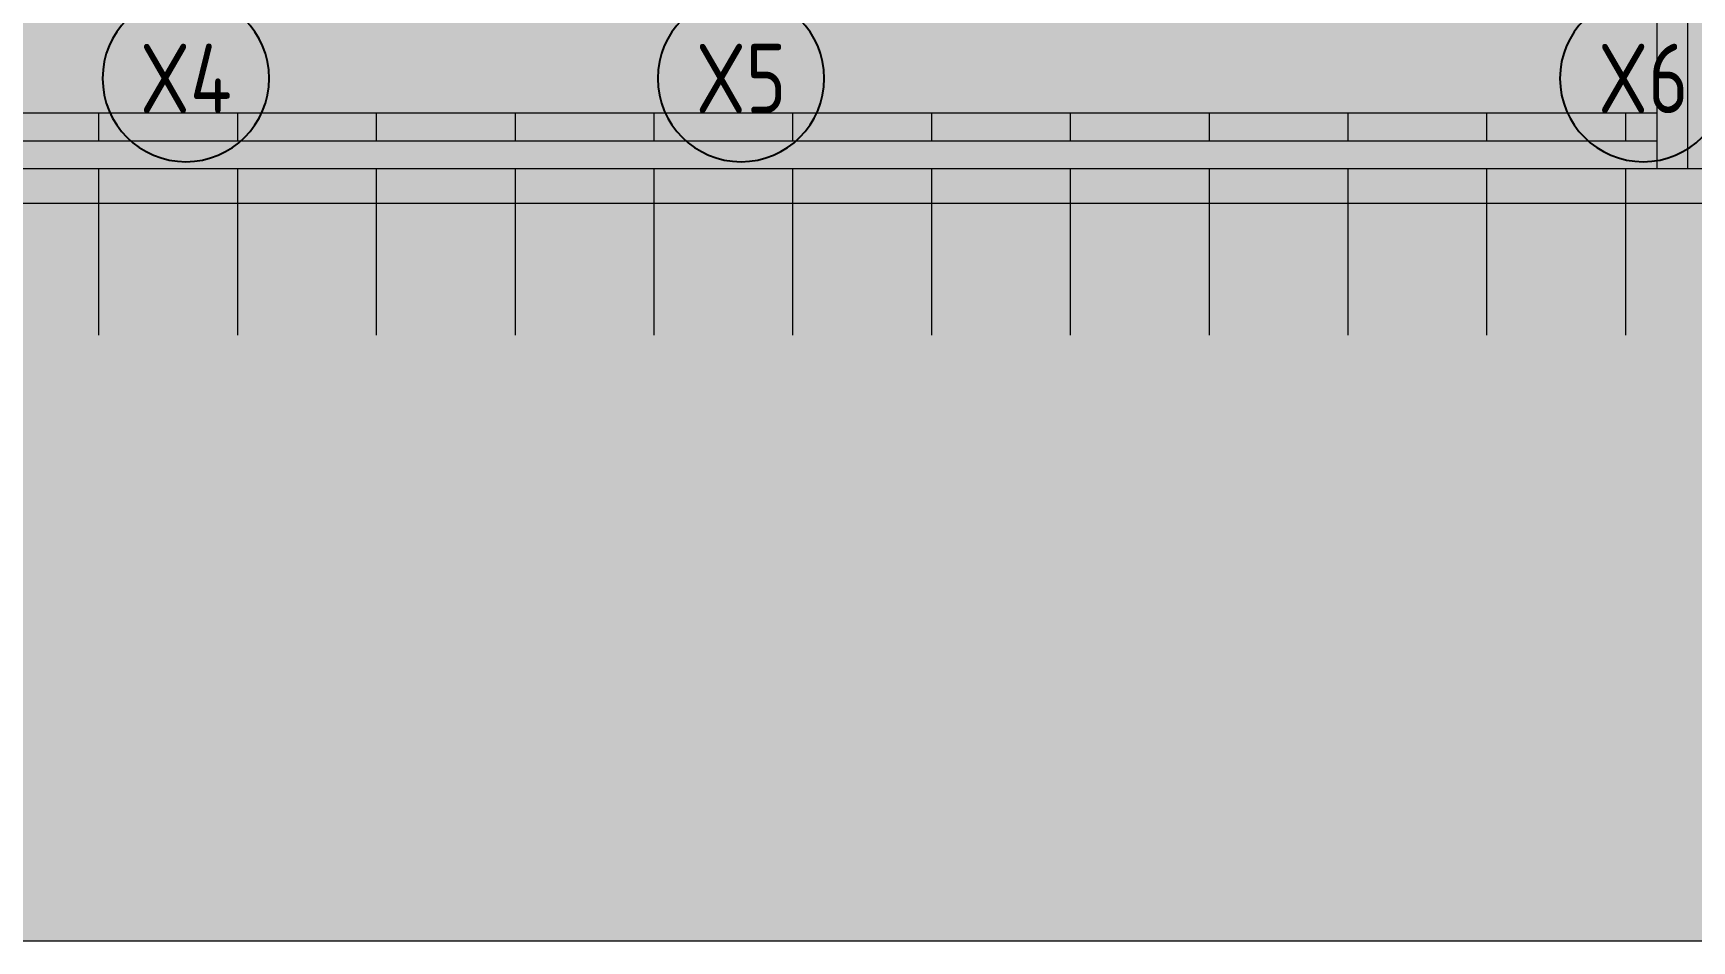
# Model space of a CAD drawing. Header units: millimetres. Extents: x 18162 to 7085488, y 72188 to 247925.
# Drawn here: x 4828340 to 4840290, y 72524 to 79063 of the extents above; entities that cross this region are included whole.
import ezdxf
from ezdxf.enums import TextEntityAlignment as Align

# ---------------------------------------------------------------- set-up
doc = ezdxf.new("R2010")
doc.units = ezdxf.units.MM
doc.header["$MEASUREMENT"] = 0
doc.linetypes.add('Dashed', pattern=[423.333333, 211.666667, -211.666667])
for name, color, linetype in [('Drawing & Figure', 7, 'Continuous'), ('Structural - Bearing', 7, 'Continuous'), ('Structural - Grid', 7, 'Continuous')]:
    doc.layers.add(name, color=color, linetype=linetype)
doc.styles.add('GENERATED_STYLE_3', font='', dxfattribs={"width": 0.8})
doc.styles.get('GENERATED_STYLE_3').set_extended_font_data('ISOCPEUR MON')

# ---------------------------------------------------------------- blocks, each defined once
blk = doc.blocks.new('Standard grid marker[371]_3', base_point=(4829440, 142837))
at = {"layer": 'Structural - Grid', "color": 13, "linetype": 'Continuous', "lineweight": 25, "flags": 128}
blk.add_lwpolyline([(4829440, 78137, 1), (4829440, 79337, 1)], format="xyb", close=True, dxfattribs=at)
at = {"layer": 'Structural - Grid', "color": 13, "lineweight": 13, "style": 'GENERATED_STYLE_3'}
blk.add_attdef('AC_MarkerText_1', text='', height=500, rotation=360, dxfattribs=at).set_placement((4829440, 78987), align=Align.TOP_CENTER)
blk = doc.blocks.new('Standard grid marker[372]_3', base_point=(4833440, 142837))
at = {"layer": 'Structural - Grid', "color": 13, "linetype": 'Continuous', "lineweight": 25, "flags": 128}
blk.add_lwpolyline([(4833440, 78137, 1), (4833440, 79337, 1)], format="xyb", close=True, dxfattribs=at)
at = {"layer": 'Structural - Grid', "color": 13, "lineweight": 13, "style": 'GENERATED_STYLE_3'}
blk.add_attdef('AC_MarkerText_1', text='', height=500, rotation=360, dxfattribs=at).set_placement((4833440, 78987), align=Align.TOP_CENTER)
blk = doc.blocks.new('Standard grid marker[373]_3', base_point=(4839940, 142837))
at = {"layer": 'Structural - Grid', "color": 13, "linetype": 'Continuous', "lineweight": 25, "flags": 128}
blk.add_lwpolyline([(4839940, 78137, 1), (4839940, 79337, 1)], format="xyb", close=True, dxfattribs=at)
at = {"layer": 'Structural - Grid', "color": 13, "lineweight": 13, "style": 'GENERATED_STYLE_3'}
blk.add_attdef('AC_MarkerText_1', text='', height=500, rotation=360, dxfattribs=at).set_placement((4839940, 78987), align=Align.TOP_CENTER)

msp = doc.modelspace()

# ---------------------------------------------------------------- hatches: boundary and pattern name
at = {"layer": 'Drawing & Figure', "linetype": 'Continuous', "lineweight": 0}
msp.add_hatch(color=49, dxfattribs=at).paths.add_polyline_path([(4868351.6, 82536.7), (4787503.3, 82536.7), (4787503.3, 72524.1), (4868351.6, 72524.1)])
at = {"layer": 'Structural - Bearing', "linetype": 'Continuous', "lineweight": 9}
h = msp.add_hatch(dxfattribs=at)
h.set_pattern_fill('Grid_100x100_0003', style=0, pattern_type=2)
h.set_pattern_definition([(0, (4860813, 82836.7), (0, 1000), []), (90, (4860813, 82836.7), (-1000, 0), [])])
h.paths.add_polyline_path([(4823039.5, 78486.7), (4823039.5, 78286.7), (4840039.5, 78286.7), (4840039.5, 78486.7)])
h = msp.add_hatch(dxfattribs=at)
h.set_pattern_fill('Grid_100x100_0003', style=0, pattern_type=2)
h.set_pattern_definition([(0, (4860813, 82836.7), (0, 1000), []), (90, (4860813, 82836.7), (-1000, 0), [])])
h.paths.add_polyline_path([(4841039.5, 78086.7), (4808839.5, 78086.7), (4808839.5, 76886.7), (4841039.5, 76886.7)])

# ---------------------------------------------------------------- linework, layer by layer
at = {"color": 8, "linetype": 'Dashed', "lineweight": 13, "ltscale": 2}
msp.add_line((4805138.5, 78086.7), (4846132, 78086.7), dxfattribs=at)
at = {"layer": 'Drawing & Figure', "color": 7, "linetype": 'Continuous', "lineweight": 13, "flags": 128}
msp.add_lwpolyline([(4868351.6, 82536.7), (4787503.3, 82536.7), (4787503.3, 72524.1), (4868351.6, 72524.1)], close=True, dxfattribs=at)
at = {"layer": 'Structural - Bearing', "color": 7, "linetype": 'Continuous', "lineweight": 13}
for p, q in [((4840039.5, 78486.7), (4840039.5, 82736.7)), ((4840259.5, 82736.7), (4840259.5, 78086.7)), ((4840039.5, 78486.7), (4828139.5, 78486.7)), ((4840039.5, 78286.7), (4840039.5, 78486.7)), ((4823039.5, 78286.7), (4840039.5, 78286.7)), ((4840039.5, 78086.7), (4840039.5, 78286.7)), ((4808839.5, 78086.7), (4841039.5, 78086.7))]:
    msp.add_line(p, q, dxfattribs=at)

# ---------------------------------------------------------------- block references
at = {"layer": 'Structural - Grid', "color": 13, "linetype": 'Continuous', "lineweight": 13}
ref = msp.add_blockref('Standard grid marker[371]_3', (4829439.5, 142836.7), dxfattribs=at)
ref.add_attrib('AC_MarkerText_1', 'X4', dxfattribs={"color": 13, "lineweight": 13, "height": 500, "rotation": 360, "style": 'GENERATED_STYLE_3', "width": 0.8}).set_placement((4829439.5, 78986.7), align=Align.TOP_CENTER)
ref = msp.add_blockref('Standard grid marker[372]_3', (4833439.5, 142836.7), dxfattribs=at)
ref.add_attrib('AC_MarkerText_1', 'X5', dxfattribs={"color": 13, "lineweight": 13, "height": 500, "rotation": 360, "style": 'GENERATED_STYLE_3', "width": 0.8}).set_placement((4833439.5, 78986.7), align=Align.TOP_CENTER)
ref = msp.add_blockref('Standard grid marker[373]_3', (4839939.5, 142836.7), dxfattribs=at)
ref.add_attrib('AC_MarkerText_1', 'X6', dxfattribs={"color": 13, "lineweight": 13, "height": 500, "rotation": 360, "style": 'GENERATED_STYLE_3', "width": 0.8}).set_placement((4839939.5, 78986.7), align=Align.TOP_CENTER)

doc.saveas('drawing.dxf')
